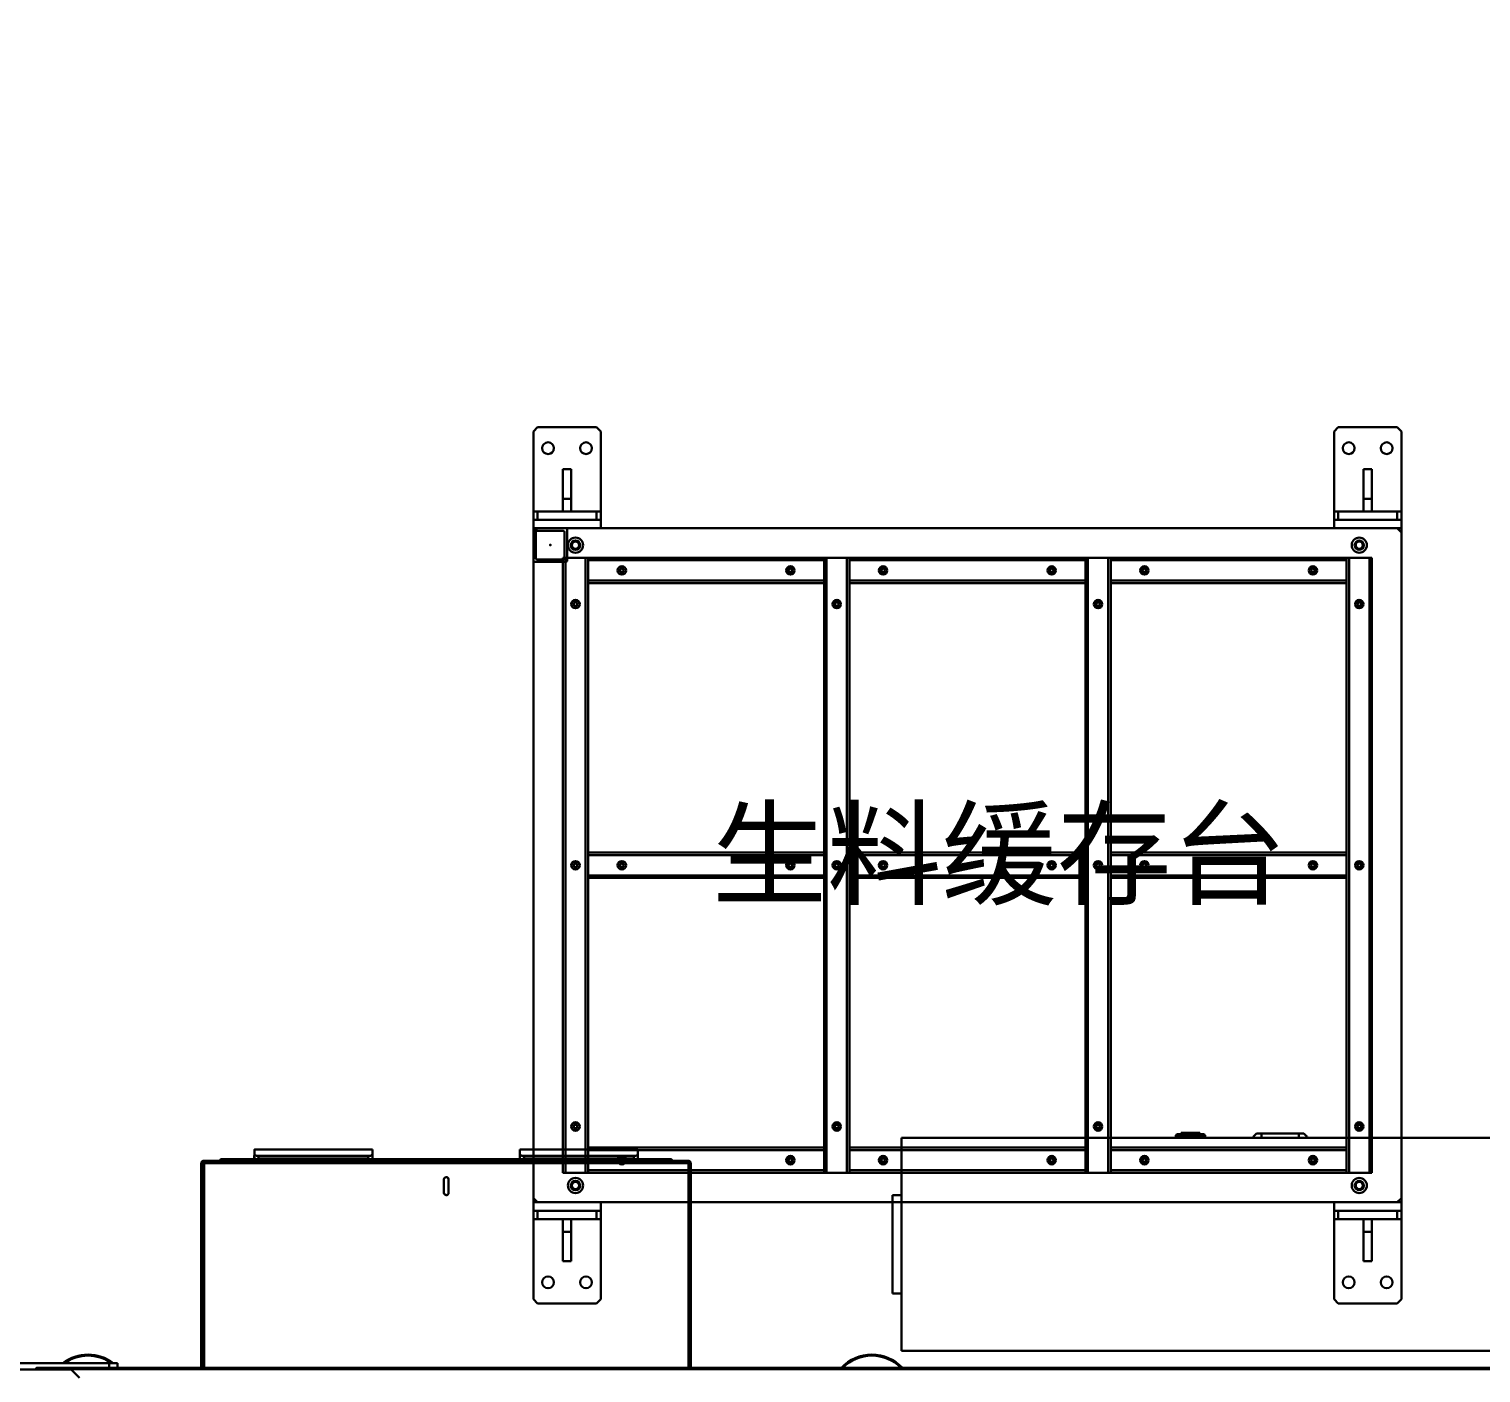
# Model space of a CAD drawing. Header units: millimetres. Extents: x 914 to 910632, y -176 to 682692.
# Drawn here: x 28221 to 29943, y 8619 to 10214 of the extents above; entities that cross this region are included whole.
import ezdxf

# ---------------------------------------------------------------- set-up
doc = ezdxf.new("R2010")
doc.units = ezdxf.units.MM
doc.linetypes.add('EB_DASHDOT', pattern=[39, 30, -3, 3, -3])
doc.layers.add('PUB_HATCH', color=32, linetype='Continuous')
doc.layers.add('画图', color=3, linetype='Continuous', lineweight=30)
doc.styles.get("Standard").update_dxf_attribs({"font": 'arial.ttf'})
doc.dimstyles.new('INTE$0', dxfattribs={"dimscale": 80, "dimtxt": 3.5, "dimasz": 3, "dimexe": 3, "dimexo": 0, "dimgap": 1, "dimtad": 1, "dimdec": 0, "dimdsep": 46, "dimtxsty": 'Standard', "dimcen": 0, "dimclrd": 1, "dimclre": 1, "dimclrt": 3, "dimaunit": 1, "dimadec": 1, "dimazin": 2, "dimtfac": 1, "dimtdec": 0, "dimtmove": 0, "dimatfit": 0, "dimfxl": 1, "dimarcsym": 0})

# ---------------------------------------------------------------- blocks, each defined once
blk = doc.blocks.new('SDHGSJH')
at = {"color": 7, "linetype": 'Continuous', "lineweight": 30}
for p, q in [((-10, -412.3), (0, -422.3)), ((26, -422.6), (-1926, -422.6)), ((26, -424.3), (-1926, -424.3)), ((-735.1, -424.3), (-735.1, -667.1)), ((-733.1, -424.3), (-733.1, -667.1)), ((-732.4, -424.3), (-732.4, -667.1)), ((-732.4, -424.3), (-732.4, -667.1)), ((-157.8, -424.3), (-157.8, -667.1)), ((-157.8, -424.3), (-157.8, -667.1)), ((-157.1, -424.3), (-157.1, -667.1)), ((-157.1, -424.3), (-157.1, -667.1)), ((-157.1, -424.3), (-157.1, -667.1)), ((-155.1, -424.3), (-155.1, -667.1)), ((-154.4, -424.3), (-154.4, -667.1)), ((-55, -429.8), (-55, -424.3)), ((-45, -429.8), (-55, -429.8)), ((-45, -424.3), (-45, -429.8)), ((145, -429.8), (-45, -429.8)), ((0, -422.3), (100, -422.3)), ((26, -422.3), (26, -423.2)), ((26, -422.6), (26, -422.3)), ((26, -423.2), (40.3, -423.2)), ((26, -423.2), (26, -423.3)), ((26, -424.3), (26, -423.3)), ((40.3, -423.3), (26, -423.3)), ((40.3, -424.3), (26, -424.3)), ((40.3, -424.3), (40.3, -423.3)), ((42, -422.3), (42, -422.6)), ((-985, -444.3), (-1790, -444.3)), ((-985, -697.3), (-985, -444.3)), ((-985, -512.5), (-974.5, -512.5)), ((-974.5, -629), (-974.5, -512.5)), ((-985, -629), (-974.5, -629)), ((-447.8, -631.8), (-447.8, -647.8)), ((-447.8, -631.8), (-447.8, -631.8)), ((-447.8, -647.8), (-447.8, -631.8)), ((-442.3, -631.8), (-442.3, -647.8)), ((-447.8, -647.8), (-447.8, -647.8)), ((-733.1, -667.1), (-735.1, -667.1)), ((-732.4, -667.1), (-733.1, -667.1)), ((-732.4, -667.1), (-157.8, -667.1)), ((-732.3, -669.8), (-732.3, -667.8)), ((-732.3, -669.8), (-731.6, -669.8)), ((-731.6, -669.8), (-158.5, -669.8)), ((-713, -669.8), (-713, -670.1)), ((-713, -670.1), (-712, -670.1)), ((-712, -670.1), (-712, -669.8)), ((-711.5, -670.1), (-712, -670.1)), ((-711.5, -670.1), (-711.5, -669.8)), ((-711.3, -670.1), (-711.3, -669.8)), ((-178.7, -670.1), (-711.3, -670.1)), ((-178.8, -671.8), (-711.3, -671.8)), ((-672.4, -678.3), (-672.4, -671.8)), ((-667.4, -674.8), (-667.4, -671.8)), ((-537.4, -671.8), (-537.4, -674.8)), ((-532.4, -678.3), (-532.4, -671.8)), ((-532.3, -671.8), (-532.3, -675.3)), ((-357.4, -678.3), (-357.4, -671.8)), ((-352.4, -674.8), (-352.4, -671.8)), ((-222.4, -671.8), (-222.4, -674.8)), ((-217.4, -678.3), (-217.4, -671.8)), ((-217.3, -671.8), (-217.3, -675.3)), ((-178.2, -671.8), (-178.8, -671.8)), ((-178.7, -670.1), (-178.7, -669.8)), ((-178.7, -670.1), (-178.7, -669.8)), ((-178.7, -670.4), (-178.7, -670.1)), ((-178.7, -670.1), (-178.7, -670.1)), ((-178.7, -670.1), (-178.7, -670.1)), ((-178.2, -670.1), (-178.2, -669.8)), ((-178.2, -670.1), (-178.2, -669.8)), ((-178.2, -670.5), (-178.2, -670.1)), ((-178.2, -670.1), (-178.2, -670.1)), ((-178, -670.1), (-178, -669.8)), ((-177, -670.1), (-178, -670.1)), ((-177, -670.1), (-177, -669.8)), ((-176.5, -670.1), (-177, -670.1)), ((-176.5, -670.1), (-176.5, -669.8)), ((-158.5, -669.8), (-157.8, -669.8)), ((-157.8, -667.1), (-157.8, -667.1)), ((-157.8, -667.1), (-157.8, -667.1)), ((-157.8, -669.8), (-157.8, -667.8)), ((-157.2, -669.8), (-157.8, -669.8)), ((-157.2, -667.4), (-157.1, -667.1)), ((-157.1, -667.1), (-155.1, -667.1)), ((-157.1, -667.1), (-157.1, -667.1)), ((-155.1, -667.1), (-154.4, -667.1)), ((-672.4, -683.2), (-532.4, -683.2)), ((-672.4, -683.2), (-532.4, -683.2)), ((-535.4, -675.6), (-669.5, -675.6)), ((-537.4, -674.8), (-667.4, -674.8)), ((-532.3, -675.3), (-532.3, -675.3)), ((-357.4, -683.2), (-217.4, -683.2)), ((-357.4, -683.2), (-217.4, -683.2)), ((-220.4, -675.6), (-354.5, -675.6)), ((-222.4, -674.8), (-352.4, -674.8)), ((-217.3, -675.3), (-217.3, -675.3)), ((-1790, -697.3), (-985, -697.3)), ((-1462.5, -702.3), (-1456.5, -702.3)), ((-1456.5, -702.3), (-1456.5, -697.3)), ((-1456.5, -702.3), (-1412.5, -702.3)), ((-1412.5, -697.3), (-1412.5, -702.3)), ((-1412.5, -702.3), (-1406.5, -702.3)), ((-1345, -698.6), (-1345.5, -698.6)), ((-1345.5, -698.6), (-1345.5, -699.9)), ((-1345.4, -700.2), (-1344.7, -700.8)), ((-1345, -697.6), (-1345, -698.6)), ((-1344.9, -697.6), (-1345, -697.6)), ((-1344.9, -698.6), (-1344.9, -697.6)), ((-1311.1, -697.6), (-1344.9, -697.6)), ((-1343.8, -698.6), (-1344.9, -698.6)), ((-1344.1, -701.4), (-1344.7, -700.8)), ((-1344.1, -697.3), (-1344.2, -697.6)), ((-1311.9, -701.4), (-1344.1, -701.4)), ((-1344, -700.2), (-1312, -700.2)), ((-1344, -701.6), (-1312, -701.6)), ((-1343.8, -699.9), (-1343.8, -698.6)), ((-1312.2, -698.6), (-1343.8, -698.6)), ((-1312.2, -699.9), (-1343.8, -699.9)), ((-1339.1, -701.6), (-1339.1, -702.9)), ((-1339.1, -702.9), (-1333.9, -702.9)), ((-1333.4, -702.9), (-1333.9, -702.9)), ((-1333.4, -701.6), (-1333.4, -702.6)), ((-1333.4, -702.6), (-1322.6, -702.6)), ((-1333.4, -702.6), (-1333.4, -702.9)), ((-1322.6, -702.9), (-1333.4, -702.9)), ((-1322.6, -702.6), (-1322.6, -701.6)), ((-1322.6, -702.9), (-1322.6, -702.6)), ((-1322.1, -702.9), (-1322.6, -702.9)), ((-1322.1, -702.9), (-1316.9, -702.9)), ((-1316.9, -702.9), (-1316.9, -701.6)), ((-1312.2, -698.6), (-1312.2, -699.9)), ((-1311.1, -698.6), (-1312.2, -698.6)), ((-1311.9, -701.4), (-1312, -701.6)), ((-1311.9, -697.3), (-1311.8, -697.6)), ((-1311.3, -700.8), (-1311.9, -701.4)), ((-1311.3, -700.8), (-1310.6, -700.2)), ((-1311.1, -697.6), (-1311.1, -698.6)), ((-1311, -697.6), (-1311.1, -697.6)), ((-1311, -698.6), (-1311, -697.6)), ((-1310.5, -698.6), (-1311, -698.6)), ((-1310.5, -699.9), (-1310.5, -698.6))]:
    blk.add_line(p, q, dxfattribs=at)
at = {"color": 8, "linetype": 'Continuous', "lineweight": 30}
for p, q in [((40.3, -422.3), (40.3, -423.2)), ((40.3, -423.2), (40.3, -423.3)), ((-178.2, -670.1), (-178.7, -670.1)), ((-157.1, -667.1), (-157.8, -667.1)), ((-1333.9, -702.9), (-1333.9, -701.6)), ((-1322.1, -701.6), (-1322.1, -702.9))]:
    blk.add_line(p, q, dxfattribs=at)
at = {"color": 7, "linetype": 'Continuous', "lineweight": 30, "flags": 128}
for points in [[(-732.8, -429.8), (-732.8, -430), (-732.8, -430.5), (-732.8, -431.4), (-732.8, -432.6), (-732.9, -434.1), (-732.9, -435.9), (-732.9, -438), (-732.9, -440.4), (-732.9, -443), (-732.9, -445.7), (-732.9, -448.7), (-732.9, -451.8), (-732.9, -454.9), (-732.9, -458.2), (-732.9, -461.4), (-732.9, -464.6), (-732.9, -467.8), (-732.9, -470.9), (-732.9, -473.8), (-732.9, -476.6), (-732.9, -479.2), (-732.9, -481.6), (-732.9, -483.7), (-732.9, -485.5), (-732.8, -487), (-732.8, -488.2), (-732.8, -489.1), (-732.8, -489.6), (-732.8, -489.8), (-732.8, -489.6), (-732.8, -489.1), (-732.8, -488.2), (-732.8, -487), (-732.8, -485.5), (-732.8, -483.7), (-732.8, -481.6), (-732.8, -479.2), (-732.8, -476.6), (-732.8, -473.8), (-732.8, -470.9), (-732.8, -467.8), (-732.8, -464.6), (-732.8, -461.4), (-732.8, -458.2), (-732.8, -454.9), (-732.8, -451.8), (-732.8, -448.7), (-732.8, -445.7), (-732.8, -443), (-732.8, -440.4), (-732.8, -438), (-732.8, -435.9), (-732.8, -434.1), (-732.8, -432.6), (-732.8, -431.4), (-732.8, -430.5), (-732.8, -430), (-732.8, -429.8)], [(-154.8, -489.8), (-154.8, -489.6), (-154.8, -489.1), (-154.8, -488.2), (-154.9, -487), (-154.9, -485.5), (-154.9, -483.7), (-154.9, -481.6), (-154.9, -479.2), (-154.9, -476.6), (-154.9, -473.8), (-154.9, -470.9), (-154.9, -467.8), (-154.9, -464.6), (-154.9, -461.4), (-154.9, -458.2), (-154.9, -454.9), (-154.9, -451.8), (-154.9, -448.7), (-154.9, -445.7), (-154.9, -443), (-154.9, -440.4), (-154.9, -438), (-154.9, -435.9), (-154.9, -434.1), (-154.9, -432.6), (-154.8, -431.4), (-154.8, -430.5), (-154.8, -430), (-154.8, -429.8), (-154.8, -430), (-154.8, -430.5), (-154.8, -431.4), (-154.8, -432.6), (-154.8, -434.1), (-154.8, -435.9), (-154.8, -438), (-154.8, -440.4), (-154.8, -443), (-154.8, -445.7), (-154.8, -448.7), (-154.8, -451.8), (-154.8, -454.9), (-154.8, -458.2), (-154.8, -461.4), (-154.8, -464.6), (-154.8, -467.8), (-154.8, -470.9), (-154.8, -473.8), (-154.8, -476.6), (-154.8, -479.2), (-154.8, -481.6), (-154.8, -483.7), (-154.8, -485.5), (-154.8, -487), (-154.8, -488.2), (-154.8, -489.1), (-154.8, -489.6), (-154.8, -489.8)], [(-55, -425.5), (-55.7, -424.8), (-56.2, -424.3)], [(-672.4, -683.2), (-672.4, -682.8), (-672.4, -682.4), (-672.4, -681.9), (-672.4, -681.3), (-672.4, -680.6), (-672.4, -679.9), (-672.4, -679.1), (-672.4, -678.3)], [(-672.4, -683.2), (-672.4, -683.2), (-672.4, -683.2)], [(-532.3, -675.3), (-532.3, -675.4), (-532.3, -675.8), (-532.4, -676.4), (-532.4, -677.2), (-532.4, -678.3), (-532.4, -679.5), (-532.4, -681), (-532.4, -682.7)], [(-532.4, -683.2), (-532.4, -682.8), (-532.4, -682.4), (-532.4, -681.9), (-532.4, -681.3), (-532.4, -680.6), (-532.4, -679.9), (-532.4, -679.1), (-532.4, -678.3)], [(-532.4, -682.9), (-532.4, -683), (-532.4, -683), (-532.4, -683.1), (-532.4, -683.2), (-532.4, -683.2), (-532.4, -683.2), (-532.4, -683.2), (-532.4, -683.2)], [(-357.4, -683.2), (-357.4, -682.8), (-357.4, -682.4), (-357.4, -681.9), (-357.4, -681.3), (-357.4, -680.6), (-357.4, -679.9), (-357.4, -679.1), (-357.4, -678.3)], [(-357.4, -683.2), (-357.4, -683.2), (-357.4, -683.2)], [(-217.3, -675.3), (-217.3, -675.4), (-217.3, -675.8), (-217.4, -676.4), (-217.4, -677.2), (-217.4, -678.3), (-217.4, -679.5), (-217.4, -681), (-217.4, -682.7)], [(-217.4, -683.2), (-217.4, -682.8), (-217.4, -682.4), (-217.4, -681.9), (-217.4, -681.3), (-217.4, -680.6), (-217.4, -679.9), (-217.4, -679.1), (-217.4, -678.3)], [(-217.4, -682.9), (-217.4, -682.9), (-217.4, -682.8), (-217.4, -682.8), (-217.4, -682.8), (-217.4, -682.7), (-217.4, -682.7), (-217.4, -682.7), (-217.4, -682.7)], [(-217.4, -682.9), (-217.4, -683), (-217.4, -683), (-217.4, -683.1), (-217.4, -683.2), (-217.4, -683.2), (-217.4, -683.2), (-217.4, -683.2), (-217.4, -683.2)], [(-1465.5, -697.3), (-1466.1, -697.8), (-1466.4, -698.2), (-1466.5, -698.3)], [(-1466.5, -698.3), (-1466.3, -698.5), (-1465.8, -699), (-1465, -699.8), (-1463.9, -700.9), (-1462.5, -702.3)], [(-1406.5, -702.3), (-1405.1, -700.9), (-1404, -699.8), (-1403.2, -699), (-1402.7, -698.5), (-1402.5, -698.3)], [(-1402.5, -698.3), (-1402.6, -698.2), (-1402.9, -697.8), (-1403.5, -697.3)]]:
    blk.add_lwpolyline(points, dxfattribs=at)
at = {"color": 7, "linetype": 'Continuous', "lineweight": 30}
for centre, radius, start, end in [((-950, -389.8), 50, 223.6301, 316.3699), ((-20, -389.8), 50, 233.1301, 306.8699), ((-445.1, -631.8), 2.75, 0, 180), ((-445.1, -631.8), 2.75, 89.9996, 180.0004), ((-445.1, -647.8), 2.75, 179.9996, 0.0004), ((-445.1, -647.8), 2.75, 179.9996, 269.9991), ((-621.1, -682.6), 88.7, 359.793, 359.9442), ((-1340.5, -705.1), 6, 126.0089, 134.9932), ((-1399.6, -757), 78.5, 44.9128, 45.0639), ((-1315.5, -705.1), 6, 45.0068, 53.9911), ((-1046.5, -689.3), 8, 263.6038, 276.3962)]:
    blk.add_arc(centre, radius, start, end, dxfattribs=at)
at = {"color": 8, "linetype": 'Continuous', "lineweight": 30}
for centre, start, end in [((-950, -389.8), 224.935, 315.065), ((-20, -389.8), 234.9752, 305.0248)]:
    blk.add_arc(centre, 48.8, start, end, dxfattribs=at)
at = {"color": 7, "linetype": 'Continuous', "lineweight": 30}
for points, knots in [([(42, -422.6), (42, -422.8), (41.9, -423.2), (41.5, -423.8), (40.9, -424.2), (40.5, -424.3), (40.3, -424.3)], [0, 0, 0, 0, 0.2546861, 0.5095808, 0.7644746, 1, 1, 1, 1]), ([(40.3, -423.2), (40.5, -423.1), (40.9, -423), (41.5, -422.9), (41.9, -422.7), (42, -422.6), (42, -422.6)], [0, 0, 0, 0, 0.249997, 0.499997, 0.749995, 1, 1, 1, 1]), ([(40.7, -423.1), (40.7, -423.1), (40.5, -423.3), (40.4, -423.3), (40.3, -423.3)], [0, 0, 0, 0, 0.455571, 1, 1, 1, 1]), ([(-735.1, -667.1), (-735, -667.4), (-735, -668), (-734.4, -668.9), (-733.7, -669.5), (-733, -669.8), (-732.5, -669.8), (-732.3, -669.8)], [0, 0, 0, 0, 0.23625, 0.454131, 0.67202, 0.889909, 1, 1, 1, 1]), ([(-733.1, -667.1), (-733.1, -667.2), (-733, -667.4), (-732.8, -667.6), (-732.6, -667.8), (-732.4, -667.8), (-732.3, -667.8)], [0, 0, 0, 0, 0.2742868, 0.5292437, 0.7841698, 1, 1, 1, 1]), ([(-731.6, -669.8), (-731.7, -669.8), (-731.8, -669.7), (-732, -669.2), (-732.1, -668.4), (-732.3, -667.7), (-732.3, -667.2), (-732.4, -667.1)], [0, 0, 0, 0, 0.236253, 0.454142, 0.672035, 0.889909, 1, 1, 1, 1]), ([(-732.3, -667.4), (-732.3, -667.4), (-732.4, -667.3), (-732.4, -667.1), (-732.4, -667.1)], [0, 0, 0, 0, 0.403998, 1, 1, 1, 1]), ([(-713, -670.1), (-713, -670.3), (-713, -670.7), (-712.6, -671.3), (-712, -671.7), (-711.5, -671.8), (-711.3, -671.8)], [0, 0, 0, 0, 0.250007, 0.500003, 0.749997, 1, 1, 1, 1]), ([(-712, -670.1), (-712, -670.1), (-712, -670.3), (-711.8, -670.6), (-711.6, -670.8), (-711.4, -670.8), (-711.3, -670.8)], [0, 0, 0, 0, 0.2500337, 0.5000152, 0.7500372, 1, 1, 1, 1]), ([(-711.3, -670.5), (-711.4, -670.4), (-711.5, -670.3), (-711.5, -670.1), (-711.5, -670.1)], [0, 0, 0, 0, 0.386893, 1, 1, 1, 1]), ([(-711.3, -671.8), (-711.3, -671.8), (-711.3, -671.7), (-711.3, -671.3), (-711.3, -670.7), (-711.3, -670.3), (-711.3, -670.1)], [0, 0, 0, 0, 0.249975, 0.499982, 0.749987, 1, 1, 1, 1]), ([(-178.7, -670.1), (-178.7, -670.3), (-178.8, -670.7), (-178.8, -671.3), (-178.8, -671.7), (-178.8, -671.8), (-178.8, -671.8)], [0, 0, 0, 0, 0.250007, 0.500003, 0.749997, 1, 1, 1, 1]), ([(-178.8, -671.8), (-178.5, -671.8), (-178.1, -671.7), (-177.5, -671.3), (-177.1, -670.7), (-177.1, -670.3), (-177, -670.1)], [0, 0, 0, 0, 0.250002, 0.5, 0.749995, 1, 1, 1, 1]), ([(-178.8, -670.8), (-178.7, -670.8), (-178.5, -670.8), (-178.2, -670.6), (-178.1, -670.3), (-178, -670.1), (-178, -670.1)], [0, 0, 0, 0, 0.249988, 0.499984, 0.74997, 1, 1, 1, 1]), ([(-176.5, -670.1), (-176.5, -670.3), (-176.6, -670.7), (-177, -671.3), (-177.5, -671.7), (-178, -671.8), (-178.2, -671.8)], [0, 0, 0, 0, 0.2500068, 0.500001, 0.7499983, 1, 1, 1, 1]), ([(-178.2, -670.5), (-178.2, -670.4), (-178.2, -670.3), (-178.2, -670.1), (-178.2, -670.1)], [0, 0, 0, 0, 0.4096238, 1, 1, 1, 1]), ([(-157.8, -667.1), (-157.8, -667.4), (-158, -668), (-158.1, -668.9), (-158.3, -669.5), (-158.4, -669.8), (-158.5, -669.8), (-158.5, -669.8)], [0, 0, 0, 0, 0.236247, 0.454141, 0.672009, 0.889894, 1, 1, 1, 1]), ([(-157.9, -667.8), (-157.8, -667.8), (-157.7, -667.7), (-157.5, -667.6), (-157.3, -667.3), (-157.2, -667.1), (-157.1, -667.1)], [0, 0, 0, 0, 0.274287, 0.529268, 0.784168, 1, 1, 1, 1]), ([(-157.8, -669.8), (-157.5, -669.8), (-156.8, -669.7), (-156, -669.2), (-155.4, -668.4), (-155.1, -667.7), (-155.1, -667.2), (-155.1, -667.1)], [0, 0, 0, 0, 0.236254, 0.454139, 0.672027, 0.889911, 1, 1, 1, 1]), ([(-157.8, -667.8), (-157.7, -667.8), (-157.5, -667.7), (-157.3, -667.6), (-157.1, -667.3), (-157.1, -667.1), (-157.1, -667.1)], [0, 0, 0, 0, 0.274286, 0.529259, 0.784156, 1, 1, 1, 1]), ([(-154.4, -667.1), (-154.5, -667.4), (-154.5, -668), (-155.1, -668.9), (-155.8, -669.5), (-156.6, -669.8), (-157, -669.8), (-157.2, -669.8)], [0, 0, 0, 0, 0.236249, 0.454132, 0.67202, 0.889907, 1, 1, 1, 1]), ([(-669.5, -675.6), (-670, -675.8), (-671, -676.2), (-671.9, -677), (-672.4, -677.8), (-672.4, -678.2), (-672.4, -678.3)], [0, 0, 0, 0, 0.283226, 0.565103, 0.883524, 1, 1, 1, 1]), ([(-669.5, -675.6), (-669, -675.4), (-668.3, -675.2), (-667.6, -674.9), (-667.4, -674.8), (-667.4, -674.8)], [0, 0, 0, 0, 0.703663, 0.993797, 1, 1, 1, 1]), ([(-537.4, -674.8), (-537.4, -674.8), (-536.8, -675), (-536.1, -675.4), (-535.4, -675.6), (-535.4, -675.6)], [0, 0, 0, 0, 0.006237, 0.874092, 1, 1, 1, 1]), ([(-535.4, -675.6), (-534.9, -675.8), (-533.9, -676.2), (-532.9, -677), (-532.4, -677.8), (-532.4, -678.2), (-532.4, -678.3)], [0, 0, 0, 0, 0.283234, 0.565099, 0.883524, 1, 1, 1, 1]), ([(-354.5, -675.6), (-355, -675.8), (-356, -676.2), (-356.9, -677), (-357.4, -677.8), (-357.4, -678.2), (-357.4, -678.3)], [0, 0, 0, 0, 0.283232, 0.565105, 0.883525, 1, 1, 1, 1]), ([(-354.5, -675.6), (-354, -675.4), (-353.3, -675.2), (-352.6, -674.9), (-352.4, -674.8), (-352.4, -674.8)], [0, 0, 0, 0, 0.70366, 0.993785, 1, 1, 1, 1]), ([(-222.4, -674.8), (-222.4, -674.8), (-221.8, -675), (-221.1, -675.4), (-220.4, -675.6), (-220.4, -675.6)], [0, 0, 0, 0, 0.006225, 0.874081, 1, 1, 1, 1]), ([(-220.4, -675.6), (-219.9, -675.8), (-218.9, -676.2), (-217.9, -677), (-217.4, -677.8), (-217.4, -678.2), (-217.4, -678.3)], [0, 0, 0, 0, 0.283229, 0.565102, 0.883524, 1, 1, 1, 1]), ([(-1345.4, -700.2), (-1345.4, -700.2), (-1345.4, -700.1), (-1345.5, -700), (-1345.5, -699.9), (-1345.5, -699.9), (-1345.5, -699.9)], [0, 0, 0, 0, 0.4529603, 0.7186128, 0.9390196, 1, 1, 1, 1]), ([(-1343.8, -699.9), (-1343.8, -699.9), (-1343.8, -700), (-1343.9, -700.1), (-1344, -700.2), (-1344, -700.2), (-1344, -700.2)], [0, 0, 0, 0, 0.21746, 0.485452, 0.894154, 1, 1, 1, 1]), ([(-1312, -700.2), (-1312, -700.2), (-1312.1, -700.1), (-1312.2, -700), (-1312.2, -699.9), (-1312.2, -699.9), (-1312.2, -699.9)], [0, 0, 0, 0, 0.451894, 0.716885, 0.936548, 1, 1, 1, 1]), ([(-1310.5, -699.9), (-1310.5, -699.9), (-1310.5, -700), (-1310.5, -700.1), (-1310.6, -700.2), (-1310.6, -700.2), (-1310.6, -700.2)], [0, 0, 0, 0, 0.218406, 0.488135, 0.900599, 1, 1, 1, 1])]:
    blk.add_open_spline(points, degree=3, knots=knots, dxfattribs=at)
blk = doc.blocks.new('生料缓存台')
at = {"color": 7, "linetype": 'Continuous', "lineweight": 30}
for p, q in [((-510, 508), (-515, 503)), ((-515, 408), (-515, 503)), ((-510, 508), (-440, 508)), ((-435, 503), (-440, 508)), ((-435, 408), (-435, 503)), ((440, 508), (435, 503)), ((435, 408), (435, 503)), ((440, 508), (510, 508)), ((515, 503), (510, 508)), ((515, 408), (515, 503)), ((-480, 423), (-480, 458)), ((-480, 458), (-470, 458)), ((-470, 423), (-470, 458)), ((470, 423), (470, 458)), ((470, 458), (480, 458)), ((480, 423), (480, 458)), ((-480, 408), (-480, 423)), ((-480, 423), (-470, 423)), ((-470, 408), (-470, 423)), ((470, 423), (480, 423)), ((470, 408), (470, 423)), ((480, 408), (480, 423)), ((-515, 398), (-515, 408)), ((-515, 408), (-510, 408)), ((-515, 398), (-515, 388)), ((-510, 398), (-515, 398)), ((-510, 408), (-510, 398)), ((-510, 408), (-440, 408)), ((-510, 398), (-440, 398)), ((-440, 398), (-440, 408)), ((-440, 408), (-435, 408)), ((-435, 398), (-440, 398)), ((-435, 408), (-435, 398)), ((-435, 398), (-435, 388)), ((435, 398), (435, 408)), ((435, 408), (440, 408)), ((435, 398), (435, 388)), ((440, 398), (435, 398)), ((440, 408), (440, 398)), ((440, 408), (510, 408)), ((440, 398), (510, 398)), ((510, 398), (510, 408)), ((510, 408), (515, 408)), ((515, 398), (510, 398)), ((515, 408), (515, 398)), ((515, 398), (515, 388)), ((-510, 388), (-515, 383)), ((-510, 388), (-515, 388)), ((-515, 388), (-515, 383)), ((-515, -407), (-515, 383)), ((-510, 388), (510, 388)), ((515, 383), (510, 388)), ((515, 388), (510, 388)), ((515, 383), (515, 388)), ((515, 383), (515, -407)), ((-480, -377), (-480, 353)), ((-480, 353), (-477, 353)), ((-477, 353), (-477, -377)), ((-453, 353), (-477, 353)), ((-453, -377), (-453, 353)), ((-453, 353), (-450, 353)), ((-450, 353), (-170, 353)), ((-450, 350), (-450, 353)), ((-170, 350), (-450, 350)), ((-450, 350), (-450, 326)), ((-170, 353), (-167, 353)), ((-170, 353), (-170, 350)), ((-170, 326), (-170, 350)), ((-167, 353), (-167, -377)), ((-143, 353), (-167, 353)), ((-143, -377), (-143, 353)), ((-143, 353), (-140, 353)), ((-140, 353), (140, 353)), ((-140, 350), (-140, 353)), ((140, 350), (-140, 350)), ((-140, 350), (-140, 326)), ((140, 353), (143, 353)), ((140, 353), (140, 350)), ((140, 326), (140, 350)), ((143, 353), (143, -377)), ((167, 353), (143, 353)), ((167, -377), (167, 353)), ((167, 353), (170, 353)), ((170, 350), (170, 353)), ((170, 353), (450, 353)), ((450, 350), (170, 350)), ((170, 350), (170, 326)), ((450, 353), (453, 353)), ((450, 353), (450, 350)), ((450, 326), (450, 350)), ((453, 353), (453, -377)), ((477, 353), (453, 353)), ((477, -377), (477, 353)), ((477, 353), (480, 353)), ((480, 353), (480, -377)), ((-450, 326), (-170, 326)), ((-450, 323), (-450, 326)), ((-450, 323), (-450, 3)), ((-170, 323), (-450, 323)), ((-170, 326), (-170, 323)), ((-170, 3), (-170, 323)), ((-140, 326), (140, 326)), ((-140, 323), (-140, 326)), ((-140, 323), (-140, 3)), ((140, 323), (-140, 323)), ((140, 326), (140, 323)), ((140, 3), (140, 323)), ((170, 326), (450, 326)), ((170, 323), (170, 326)), ((170, 323), (170, 3)), ((450, 323), (170, 323)), ((450, 326), (450, 323)), ((450, 3), (450, 323)), ((-450, 3), (-170, 3)), ((-450, 0), (-450, 3)), ((-170, 0), (-450, 0)), ((-450, 0), (-450, -24)), ((-170, 3), (-170, 0)), ((-170, -24), (-170, 0)), ((-140, 0), (-140, 3)), ((-140, 3), (140, 3)), ((140, 0), (-140, 0)), ((-140, 0), (-140, -24)), ((140, 3), (140, 0)), ((140, -24), (140, 0)), ((170, 3), (450, 3)), ((170, 0), (170, 3)), ((170, 0), (170, -24)), ((450, 0), (170, 0)), ((450, 3), (450, 0)), ((450, -24), (450, 0)), ((-450, -24), (-170, -24)), ((-450, -27), (-450, -24)), ((-450, -27), (-450, -347)), ((-170, -27), (-450, -27)), ((-170, -24), (-170, -27)), ((-170, -347), (-170, -27)), ((-140, -24), (140, -24)), ((-140, -27), (-140, -24)), ((-140, -27), (-140, -347)), ((140, -27), (-140, -27)), ((140, -24), (140, -27)), ((140, -347), (140, -27)), ((170, -24), (450, -24)), ((170, -27), (170, -24)), ((170, -27), (170, -347)), ((450, -27), (170, -27)), ((450, -24), (450, -27)), ((450, -347), (450, -27)), ((-450, -350), (-450, -347)), ((-450, -347), (-170, -347)), ((-170, -350), (-450, -350)), ((-450, -350), (-450, -374)), ((-170, -347), (-170, -350)), ((-170, -374), (-170, -350)), ((-140, -347), (140, -347)), ((-140, -350), (-140, -347)), ((-140, -350), (-140, -374)), ((140, -350), (-140, -350)), ((140, -347), (140, -350)), ((140, -374), (140, -350)), ((170, -347), (450, -347)), ((170, -350), (170, -347)), ((170, -350), (170, -374)), ((450, -350), (170, -350)), ((450, -347), (450, -350)), ((450, -374), (450, -350)), ((-477, -377), (-480, -377)), ((-477, -377), (-453, -377)), ((-450, -377), (-453, -377)), ((-450, -374), (-170, -374)), ((-450, -377), (-450, -374)), ((-170, -377), (-450, -377)), ((-170, -374), (-170, -377)), ((-167, -377), (-170, -377)), ((-167, -377), (-143, -377)), ((-140, -377), (-143, -377)), ((-140, -374), (140, -374)), ((-140, -377), (-140, -374)), ((140, -377), (-140, -377)), ((140, -374), (140, -377)), ((143, -377), (140, -377)), ((143, -377), (167, -377)), ((170, -377), (167, -377)), ((170, -374), (450, -374)), ((170, -377), (170, -374)), ((450, -377), (170, -377)), ((450, -374), (450, -377)), ((453, -377), (450, -377)), ((453, -377), (477, -377)), ((480, -377), (477, -377)), ((-515, -407), (-510, -412)), ((-515, -407), (-515, -412)), ((-515, -412), (-510, -412)), ((-515, -422), (-515, -412)), ((510, -412), (-510, -412)), ((-435, -422), (-435, -412)), ((435, -422), (435, -412)), ((510, -412), (515, -407)), ((510, -412), (515, -412)), ((515, -412), (515, -407)), ((515, -422), (515, -412)), ((-515, -432), (-515, -422)), ((-515, -422), (-510, -422)), ((-510, -422), (-510, -432)), ((-440, -422), (-510, -422)), ((-440, -432), (-440, -422)), ((-440, -422), (-435, -422)), ((-435, -422), (-435, -432)), ((435, -432), (435, -422)), ((435, -422), (440, -422)), ((440, -422), (440, -432)), ((510, -422), (440, -422)), ((510, -432), (510, -422)), ((510, -422), (515, -422)), ((515, -422), (515, -432)), ((-510, -432), (-515, -432)), ((-515, -432), (-515, -527)), ((-440, -432), (-510, -432)), ((-480, -432), (-480, -447)), ((-470, -447), (-480, -447)), ((-480, -447), (-480, -482)), ((-470, -432), (-470, -447)), ((-470, -447), (-470, -482)), ((-435, -432), (-440, -432)), ((-435, -432), (-435, -527)), ((440, -432), (435, -432)), ((435, -432), (435, -527)), ((510, -432), (440, -432)), ((470, -432), (470, -447)), ((480, -447), (470, -447)), ((470, -447), (470, -482)), ((480, -432), (480, -447)), ((480, -447), (480, -482)), ((515, -432), (510, -432)), ((515, -432), (515, -527)), ((-470, -482), (-480, -482)), ((480, -482), (470, -482)), ((-515, -527), (-510, -532)), ((-440, -532), (-510, -532)), ((-440, -532), (-435, -527)), ((435, -527), (440, -532)), ((510, -532), (440, -532)), ((510, -532), (515, -527))]:
    blk.add_line(p, q, dxfattribs=at)
at = {"color": 7, "linetype": 'Continuous'}
for p, q in [((-515, 349.5), (-515, 386.5)), ((-476.5, 388), (-513.5, 388)), ((-512, 352.5), (-512, 383.5)), ((-479.5, 385), (-510.5, 385)), ((-478, 352.5), (-478, 383.5)), ((-475, 349.5), (-475, 386.5)), ((-476.5, 348), (-513.5, 348)), ((-479.5, 351), (-510.5, 351))]:
    blk.add_line(p, q, dxfattribs=at)
at = {"color": 7, "linetype": 'Continuous', "lineweight": 30}
for centre, radius in [((-497.5, 483), 7), ((-452.5, 483), 7), ((452.5, 483), 7), ((497.5, 483), 7), ((-465, 368), 9), ((-465, 368), 5.5), ((-465, 368), 4.25), ((465, 368), 9), ((465, 368), 5.5), ((465, 368), 4.25), ((-410, 338), 5), ((-410, 338), 2.75), ((-410, 338), 2.1), ((-210, 338), 5), ((-210, 338), 2.75), ((-210, 338), 2.1), ((-100, 338), 5), ((-100, 338), 2.75), ((-100, 338), 2.1), ((100, 338), 5), ((100, 338), 2.75), ((100, 338), 2.1), ((210, 338), 5), ((210, 338), 2.75), ((210, 338), 2.1), ((410, 338), 5), ((410, 338), 2.75), ((410, 338), 2.1), ((-465, 298), 5), ((-465, 298), 2.75), ((-465, 298), 2.1), ((-155, 298), 5), ((-155, 298), 2.75), ((-155, 298), 2.1), ((155, 298), 5), ((155, 298), 2.75), ((155, 298), 2.1), ((465, 298), 5), ((465, 298), 2.75), ((465, 298), 2.1), ((-465, -12), 5), ((-465, -12), 2.75), ((-465, -12), 2.1), ((-410, -12), 5), ((-410, -12), 2.75), ((-410, -12), 2.1), ((-210, -12), 5), ((-210, -12), 2.75), ((-210, -12), 2.1), ((-155, -12), 5), ((-155, -12), 2.75), ((-155, -12), 2.1), ((-100, -12), 5), ((-100, -12), 2.75), ((-100, -12), 2.1), ((100, -12), 5), ((100, -12), 2.75), ((100, -12), 2.1), ((155, -12), 5), ((155, -12), 2.75), ((155, -12), 2.1), ((210, -12), 5), ((210, -12), 2.75), ((210, -12), 2.1), ((410, -12), 5), ((410, -12), 2.75), ((410, -12), 2.1), ((465, -12), 5), ((465, -12), 2.75), ((465, -12), 2.1), ((-465, -322), 5), ((-465, -322), 2.75), ((-465, -322), 2.1), ((-155, -322), 5), ((-155, -322), 2.75), ((-155, -322), 2.1), ((155, -322), 5), ((155, -322), 2.75), ((155, -322), 2.1), ((465, -322), 5), ((465, -322), 2.75), ((465, -322), 2.1), ((-410, -362), 5), ((-410, -362), 2.75), ((-410, -362), 2.1), ((-210, -362), 5), ((-210, -362), 2.75), ((-210, -362), 2.1), ((-100, -362), 5), ((-100, -362), 2.75), ((-100, -362), 2.1), ((100, -362), 5), ((100, -362), 2.75), ((100, -362), 2.1), ((210, -362), 5), ((210, -362), 2.75), ((210, -362), 2.1), ((410, -362), 5), ((410, -362), 2.75), ((410, -362), 2.1), ((-465, -392), 9), ((-465, -392), 5.5), ((-465, -392), 4.25), ((465, -392), 9), ((465, -392), 5.5), ((465, -392), 4.25), ((-497.5, -507), 7), ((-452.5, -507), 7), ((452.5, -507), 7), ((497.5, -507), 7)]:
    blk.add_circle(centre, radius, dxfattribs=at)
at = {"color": 7, "linetype": 'Continuous'}
for centre, start, end in [((-513.5, 386.5), 90, 180), ((-510.5, 383.5), 90, 180), ((-479.5, 383.5), 0, 90), ((-476.5, 386.5), 0, 90), ((-513.5, 349.5), 180, 270), ((-510.5, 352.5), 180, 270), ((-479.5, 352.5), 270, 0), ((-476.5, 349.5), 270, 0)]:
    blk.add_arc(centre, 1.49, start, end, dxfattribs=at)
blk.add_point((-495, 368), dxfattribs=at)
blk.add_point((-495, 368), dxfattribs=at)
at = {"layer": 'PUB_HATCH', "color": 0, "linetype": 'EB_DASHDOT', "lineweight": -3, "insert": (-303.2, 51.6), "char_height": 100, "width": 1302.191, "attachment_point": 1}
blk.add_mtext('{\\fSimSun|b0|i0|c134|p2;生料缓存台}', dxfattribs=at)
blk = doc.blocks.new('*D371')
at = {"color": 1, "linetype": 'ByBlock', "lineweight": -2, "transparency": 16777216}
for p, q in [((29314.5, 15602.6), (22464.7, 15602.6)), ((22704.7, 8927.8), (22704.7, 15362.6)), ((25102.8, 8687.8), (22464.7, 8687.8))]:
    blk.add_line(p, q, dxfattribs=at)
at = {"color": 1, "lineweight": 200, "transparency": 16777216}
for points in [[(22664.7, 15362.6), (22744.7, 15362.6), (22704.7, 15602.6)], [(22664.7, 8927.8), (22744.7, 8927.8), (22704.7, 8687.8)]]:
    blk.add_solid(points, dxfattribs=at)
at = {"layer": 'Defpoints', "color": 0, "lineweight": 200, "transparency": 16777216}
for p in [(22704.7, 15602.6), (29314.5, 15602.6), (25102.8, 8687.8)]:
    blk.add_point(p, dxfattribs=at)
at = {"color": 3, "lineweight": 30, "transparency": 16777216, "insert": (22481.8, 12145.2), "char_height": 280, "attachment_point": 5, "rotation": 90}
blk.add_mtext('6915', dxfattribs=at)
blk = doc.blocks.new('*D372')
at = {"color": 1, "linetype": 'ByBlock', "lineweight": -2, "transparency": 16777216}
for p, q in [((25102.8, 8512.8), (25102.8, 17320.1)), ((29314.5, 15602.6), (29314.5, 17320.1)), ((29074.5, 17080.1), (25342.8, 17080.1))]:
    blk.add_line(p, q, dxfattribs=at)
at = {"color": 1, "lineweight": 200, "transparency": 16777216}
for points in [[(25342.8, 17120.1), (25342.8, 17040.1), (25102.8, 17080.1)], [(29074.5, 17120.1), (29074.5, 17040.1), (29314.5, 17080.1)]]:
    blk.add_solid(points, dxfattribs=at)
at = {"layer": 'Defpoints', "color": 0, "lineweight": 200, "transparency": 16777216}
for p in [(25102.8, 17080.1), (29314.5, 15602.6), (25102.8, 8512.8)]:
    blk.add_point(p, dxfattribs=at)
at = {"color": 3, "lineweight": 30, "transparency": 16777216, "insert": (27208.6, 17300.7), "char_height": 280, "attachment_point": 5}
blk.add_mtext('4212', dxfattribs=at)

msp = doc.modelspace()

# ---------------------------------------------------------------- block references
at = {"layer": '画图', "color": 4, "lineweight": 30}
msp.add_blockref('生料缓存台', (29334.088, 9233.717), dxfattribs=at)
at = {"layer": '画图', "color": 4, "lineweight": 30, "rotation": 180}
msp.add_blockref('SDHGSJH', (28270.737, 8201.125), dxfattribs=at)

# ---------------------------------------------------------------- dimensions: what is measured, and where the dimension line sits
at = {"color": 4, "lineweight": 30}
dim = msp.add_linear_dim(base=(25102.755, 17080.101), p1=(29314.513, 15602.594), p2=(25102.755, 8512.75), dimstyle='INTE$0', override={"dimfxl": 2.5, "dimarcsym": 1}, dxfattribs=at)
dim.commit()
dim.dimension.update_dxf_attribs({"geometry": '*D372', "text_midpoint": (27208.634, 17300.674)})
dim = msp.add_linear_dim(base=(22704.729, 15602.594), p1=(25102.755, 8687.75), p2=(29314.513, 15602.594), angle=90, dimstyle='INTE$0', override={"dimfxl": 2.5, "dimarcsym": 1}, dxfattribs=at)
dim.commit()
dim.dimension.update_dxf_attribs({"geometry": '*D371', "text_midpoint": (22481.768, 12145.172)})

doc.saveas('drawing.dxf')
